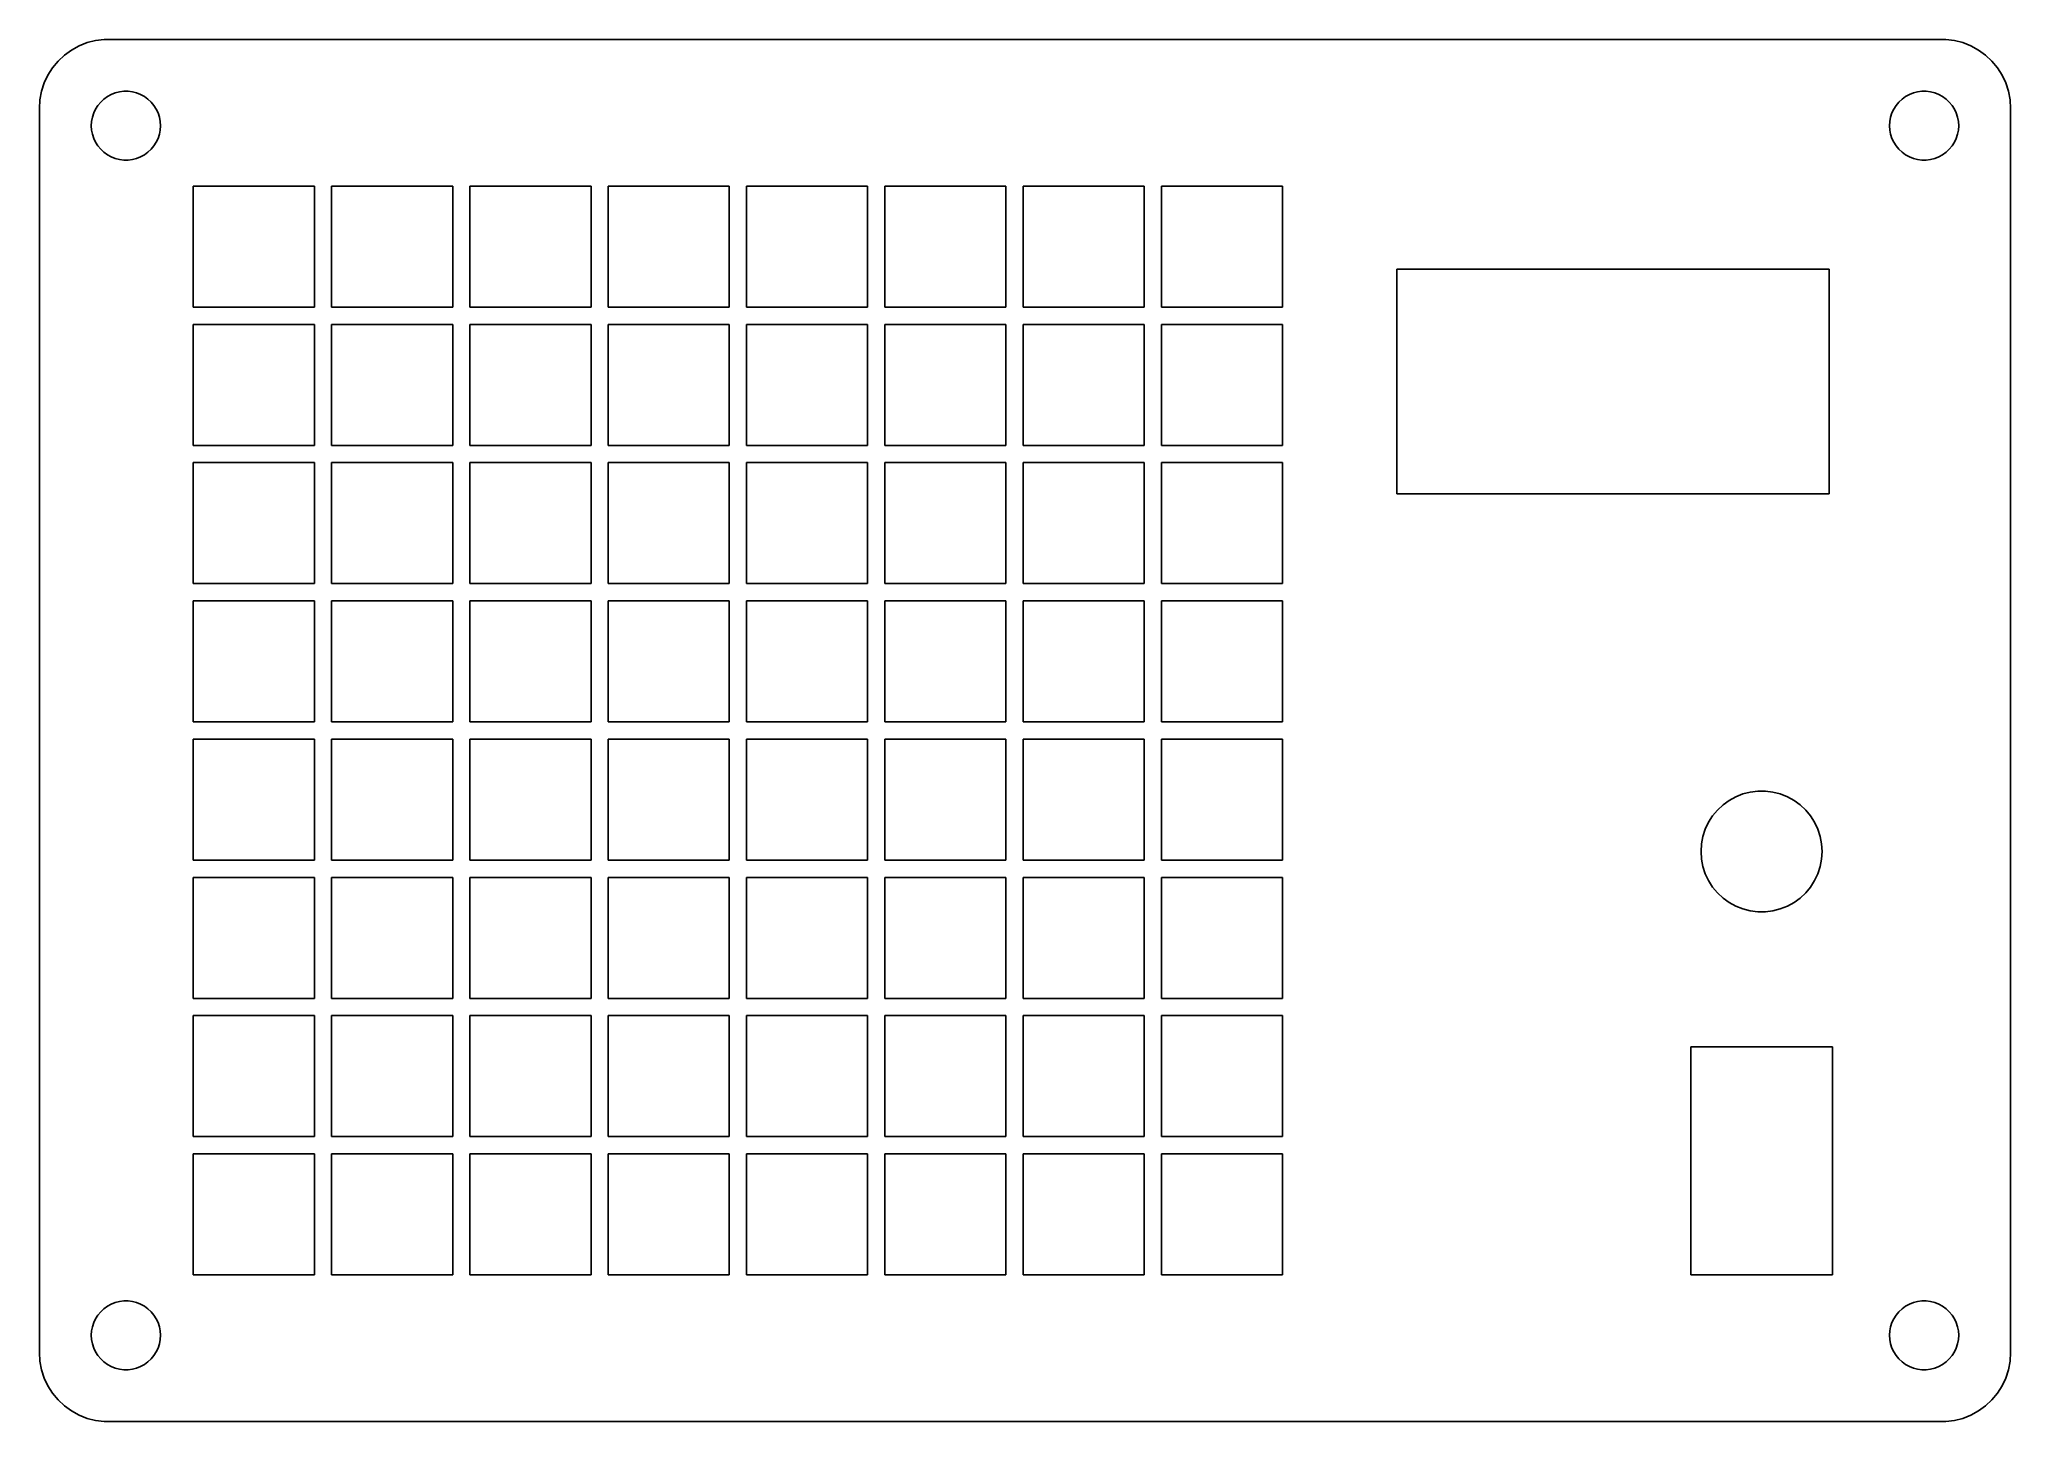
# Model space of a CAD drawing. Header units: metres. Extents: x -57 to 57, y -40 to 40.
import ezdxf

# ---------------------------------------------------------------- set-up
doc = ezdxf.new("R2010")
doc.units = ezdxf.units.M

msp = doc.modelspace()

# ---------------------------------------------------------------- linework, layer by layer
for p, q in [((-53.7495, 39.9291), (-54.2361, 39.8042)), ((-53.2512, 39.9921), (-53.7495, 39.9291)), ((53.2512, 39.9921), (-53.2512, 39.9921)), ((53.7495, 39.9291), (53.2512, 39.9921)), ((54.2361, 39.8042), (53.7495, 39.9291)), ((-55.5497, 39.082), (-55.9159, 38.7382)), ((-55.1433, 39.3773), (-55.5497, 39.082)), ((-54.7031, 39.6193), (-55.1433, 39.3773)), ((-54.2361, 39.8042), (-54.7031, 39.6193)), ((54.7031, 39.6193), (54.2361, 39.8042)), ((55.1433, 39.3773), (54.7031, 39.6193)), ((55.5497, 39.082), (55.1433, 39.3773)), ((55.9159, 38.7382), (55.5497, 39.082)), ((-56.5052, 37.927), (-56.7191, 37.4725)), ((-56.2361, 38.3511), (-56.5052, 37.927)), ((-55.9159, 38.7382), (-56.2361, 38.3511)), ((56.2361, 38.3511), (55.9159, 38.7382)), ((56.5052, 37.927), (56.2361, 38.3511)), ((56.7191, 37.4725), (56.5052, 37.927)), ((-56.9684, 36.5013), (-57, 36)), ((-56.8743, 36.9948), (-56.9684, 36.5013)), ((-56.7191, 37.4725), (-56.8743, 36.9948)), ((-53.4579, 36.3691), (-53.2748, 36.541)), ((-53.2748, 36.541), (-53.0716, 36.6886)), ((-53.0716, 36.6886), (-52.8515, 36.8096)), ((-52.8515, 36.8096), (-52.618, 36.9021)), ((-52.618, 36.9021), (-52.3748, 36.9646)), ((-52.3748, 36.9646), (-52.1256, 36.996)), ((-52.1256, 36.996), (-51.8744, 36.996)), ((-51.8744, 36.996), (-51.6252, 36.9646)), ((-51.6252, 36.9646), (-51.382, 36.9021)), ((-51.382, 36.9021), (-51.1484, 36.8096)), ((-51.1484, 36.8096), (-50.9283, 36.6886)), ((-50.9283, 36.6886), (-50.7251, 36.541)), ((-50.7251, 36.541), (-50.5421, 36.3691)), ((50.5421, 36.3691), (50.7251, 36.541)), ((50.7251, 36.541), (50.9283, 36.6886)), ((50.9283, 36.6886), (51.1484, 36.8096)), ((51.1484, 36.8096), (51.382, 36.9021)), ((51.382, 36.9021), (51.6252, 36.9646)), ((51.6252, 36.9646), (51.8744, 36.996)), ((51.8744, 36.996), (52.1256, 36.996)), ((52.1256, 36.996), (52.3748, 36.9646)), ((52.3748, 36.9646), (52.618, 36.9021)), ((52.618, 36.9021), (52.8515, 36.8096)), ((52.8515, 36.8096), (53.0716, 36.6886)), ((53.0716, 36.6886), (53.2748, 36.541)), ((53.2748, 36.541), (53.4579, 36.3691)), ((56.8743, 36.9948), (56.7191, 37.4725)), ((56.9684, 36.5013), (56.8743, 36.9948)), ((57, 36), (56.9684, 36.5013)), ((-57, 36), (-57, -36)), ((-53.9842, 35.2507), (-53.9372, 35.4974)), ((-53.9372, 35.4974), (-53.8595, 35.7362)), ((-53.8595, 35.7362), (-53.7526, 35.9635)), ((-53.7526, 35.9635), (-53.618, 36.1756)), ((-53.618, 36.1756), (-53.4579, 36.3691)), ((-50.5421, 36.3691), (-50.382, 36.1756)), ((-50.382, 36.1756), (-50.2474, 35.9635)), ((-50.2474, 35.9635), (-50.1404, 35.7362)), ((-50.1404, 35.7362), (-50.0628, 35.4974)), ((-50.0628, 35.4974), (-50.0158, 35.2507)), ((50.0158, 35.2507), (50.0628, 35.4974)), ((50.0628, 35.4974), (50.1404, 35.7362)), ((50.1404, 35.7362), (50.2474, 35.9635)), ((50.2474, 35.9635), (50.382, 36.1756)), ((50.382, 36.1756), (50.5421, 36.3691)), ((53.4579, 36.3691), (53.618, 36.1756)), ((53.618, 36.1756), (53.7526, 35.9635)), ((53.7526, 35.9635), (53.8595, 35.7362)), ((53.8595, 35.7362), (53.9372, 35.4974)), ((53.9372, 35.4974), (53.9842, 35.2507)), ((57, -36), (57, 36)), ((-54, 35), (-53.9842, 35.2507)), ((-53.9842, 34.7493), (-54, 35)), ((-53.9372, 34.5026), (-53.9842, 34.7493)), ((-53.8595, 34.2637), (-53.9372, 34.5026)), ((-53.7526, 34.0365), (-53.8595, 34.2637)), ((-50.1404, 34.2637), (-50.2474, 34.0365)), ((-50.0628, 34.5026), (-50.1404, 34.2637)), ((-50.0158, 34.7493), (-50.0628, 34.5026)), ((-50.0158, 35.2507), (-50, 35)), ((-50, 35), (-50.0158, 34.7493)), ((50, 35), (50.0158, 35.2507)), ((50.0158, 34.7493), (50, 35)), ((50.0628, 34.5026), (50.0158, 34.7493)), ((50.1404, 34.2637), (50.0628, 34.5026)), ((50.2474, 34.0365), (50.1404, 34.2637)), ((53.8595, 34.2637), (53.7526, 34.0365)), ((53.9372, 34.5026), (53.8595, 34.2637)), ((53.9842, 34.7493), (53.9372, 34.5026)), ((53.9842, 35.2507), (54, 35)), ((54, 35), (53.9842, 34.7493)), ((-53.618, 33.8244), (-53.7526, 34.0365)), ((-53.4579, 33.6309), (-53.618, 33.8244)), ((-53.2748, 33.459), (-53.4579, 33.6309)), ((-53.0716, 33.3113), (-53.2748, 33.459)), ((-52.8515, 33.1903), (-53.0716, 33.3113)), ((-52.618, 33.0979), (-52.8515, 33.1903)), ((-52.3748, 33.0354), (-52.618, 33.0979)), ((-51.382, 33.0979), (-51.6252, 33.0354)), ((-51.1484, 33.1903), (-51.382, 33.0979)), ((-50.9283, 33.3113), (-51.1484, 33.1903)), ((-50.7251, 33.459), (-50.9283, 33.3113)), ((-50.5421, 33.6309), (-50.7251, 33.459)), ((-50.382, 33.8244), (-50.5421, 33.6309)), ((-50.2474, 34.0365), (-50.382, 33.8244)), ((50.382, 33.8244), (50.2474, 34.0365)), ((50.5421, 33.6309), (50.382, 33.8244)), ((50.7251, 33.459), (50.5421, 33.6309)), ((50.9283, 33.3113), (50.7251, 33.459)), ((51.1484, 33.1903), (50.9283, 33.3113)), ((51.382, 33.0979), (51.1484, 33.1903)), ((51.6252, 33.0354), (51.382, 33.0979)), ((52.618, 33.0979), (52.3748, 33.0354)), ((52.8515, 33.1903), (52.618, 33.0979)), ((53.0716, 33.3113), (52.8515, 33.1903)), ((53.2748, 33.459), (53.0716, 33.3113)), ((53.4579, 33.6309), (53.2748, 33.459)), ((53.618, 33.8244), (53.4579, 33.6309)), ((53.7526, 34.0365), (53.618, 33.8244)), ((-52.1256, 33.0039), (-52.3748, 33.0354)), ((-51.8744, 33.0039), (-52.1256, 33.0039)), ((-51.6252, 33.0354), (-51.8744, 33.0039)), ((51.8744, 33.0039), (51.6252, 33.0354)), ((52.1256, 33.0039), (51.8744, 33.0039)), ((52.3748, 33.0354), (52.1256, 33.0039)), ((-48.1, 24.5), (-48.1, 31.5)), ((-48.1, 31.5), (-41.1, 31.5)), ((-41.1, 31.5), (-41.1, 24.5)), ((-40.1, 24.5), (-40.1, 31.5)), ((-40.1, 31.5), (-33.1, 31.5)), ((-33.1, 31.5), (-33.1, 24.5)), ((-32.1, 24.5), (-32.1, 31.5)), ((-32.1, 31.5), (-25.1, 31.5)), ((-25.1, 31.5), (-25.1, 24.5)), ((-24.1, 24.5), (-24.1, 31.5)), ((-24.1, 31.5), (-17.1, 31.5)), ((-17.1, 31.5), (-17.1, 24.5)), ((-16.1, 24.5), (-16.1, 31.5)), ((-16.1, 31.5), (-9.09999, 31.5)), ((-9.09999, 31.5), (-9.09999, 24.5)), ((-8.09999, 24.5), (-8.09999, 31.5)), ((-8.09999, 31.5), (-1.09999, 31.5)), ((-1.09999, 31.5), (-1.09999, 24.5)), ((-0.09999, 24.5), (-0.09999, 31.5)), ((-0.09999, 31.5), (6.89999, 31.5)), ((6.89999, 31.5), (6.89999, 24.5)), ((7.89999, 24.5), (7.89999, 31.5)), ((7.89999, 31.5), (14.9, 31.5)), ((14.9, 31.5), (14.9, 24.5)), ((21.5, 13.7), (21.5, 26.7)), ((21.5, 26.7), (46.5, 26.7)), ((46.5, 26.7), (46.5, 13.7)), ((-41.1, 24.5), (-48.1, 24.5)), ((-33.1, 24.5), (-40.1, 24.5)), ((-25.1, 24.5), (-32.1, 24.5)), ((-17.1, 24.5), (-24.1, 24.5)), ((-9.09999, 24.5), (-16.1, 24.5)), ((-1.09999, 24.5), (-8.09999, 24.5)), ((6.89999, 24.5), (-0.09999, 24.5)), ((14.9, 24.5), (7.89999, 24.5)), ((-48.1, 16.5), (-48.1, 23.5)), ((-48.1, 23.5), (-41.1, 23.5)), ((-41.1, 23.5), (-41.1, 16.5)), ((-40.1, 16.5), (-40.1, 23.5)), ((-40.1, 23.5), (-33.1, 23.5)), ((-33.1, 23.5), (-33.1, 16.5)), ((-32.1, 16.5), (-32.1, 23.5)), ((-32.1, 23.5), (-25.1, 23.5)), ((-25.1, 23.5), (-25.1, 16.5)), ((-24.1, 16.5), (-24.1, 23.5)), ((-24.1, 23.5), (-17.1, 23.5)), ((-17.1, 23.5), (-17.1, 16.5)), ((-16.1, 16.5), (-16.1, 23.5)), ((-16.1, 23.5), (-9.09999, 23.5)), ((-9.09999, 23.5), (-9.09999, 16.5)), ((-8.09999, 16.5), (-8.09999, 23.5)), ((-8.09999, 23.5), (-1.09999, 23.5)), ((-1.09999, 23.5), (-1.09999, 16.5)), ((-0.09999, 16.5), (-0.09999, 23.5)), ((-0.09999, 23.5), (6.89999, 23.5)), ((6.89999, 23.5), (6.89999, 16.5)), ((7.89999, 16.5), (7.89999, 23.5)), ((7.89999, 23.5), (14.9, 23.5)), ((14.9, 23.5), (14.9, 16.5)), ((-41.1, 16.5), (-48.1, 16.5)), ((-33.1, 16.5), (-40.1, 16.5)), ((-25.1, 16.5), (-32.1, 16.5)), ((-17.1, 16.5), (-24.1, 16.5)), ((-9.09999, 16.5), (-16.1, 16.5)), ((-1.09999, 16.5), (-8.09999, 16.5)), ((6.89999, 16.5), (-0.09999, 16.5)), ((14.9, 16.5), (7.89999, 16.5)), ((-48.1, 8.5), (-48.1, 15.5)), ((-48.1, 15.5), (-41.1, 15.5)), ((-41.1, 15.5), (-41.1, 8.5)), ((-40.1, 8.5), (-40.1, 15.5)), ((-40.1, 15.5), (-33.1, 15.5)), ((-33.1, 15.5), (-33.1, 8.5)), ((-32.1, 8.5), (-32.1, 15.5)), ((-32.1, 15.5), (-25.1, 15.5)), ((-25.1, 15.5), (-25.1, 8.5)), ((-24.1, 8.5), (-24.1, 15.5)), ((-24.1, 15.5), (-17.1, 15.5)), ((-17.1, 15.5), (-17.1, 8.5)), ((-16.1, 8.5), (-16.1, 15.5)), ((-16.1, 15.5), (-9.09999, 15.5)), ((-9.09999, 15.5), (-9.09999, 8.5)), ((-8.09999, 8.5), (-8.09999, 15.5)), ((-8.09999, 15.5), (-1.09999, 15.5)), ((-1.09999, 15.5), (-1.09999, 8.5)), ((-0.09999, 8.5), (-0.09999, 15.5)), ((-0.09999, 15.5), (6.89999, 15.5)), ((6.89999, 15.5), (6.89999, 8.5)), ((7.89999, 8.5), (7.89999, 15.5)), ((7.89999, 15.5), (14.9, 15.5)), ((14.9, 15.5), (14.9, 8.5)), ((46.5, 13.7), (21.5, 13.7)), ((-41.1, 8.5), (-48.1, 8.5)), ((-33.1, 8.5), (-40.1, 8.5)), ((-25.1, 8.5), (-32.1, 8.5)), ((-17.1, 8.5), (-24.1, 8.5)), ((-9.09999, 8.5), (-16.1, 8.5)), ((-1.09999, 8.5), (-8.09999, 8.5)), ((6.89999, 8.5), (-0.09999, 8.5)), ((14.9, 8.5), (7.89999, 8.5)), ((-48.1, 0.5), (-48.1, 7.5)), ((-48.1, 7.5), (-41.1, 7.5)), ((-41.1, 7.5), (-41.1, 0.5)), ((-40.1, 0.5), (-40.1, 7.5)), ((-40.1, 7.5), (-33.1, 7.5)), ((-33.1, 7.5), (-33.1, 0.5)), ((-32.1, 0.5), (-32.1, 7.5)), ((-32.1, 7.5), (-25.1, 7.5)), ((-25.1, 7.5), (-25.1, 0.5)), ((-24.1, 0.5), (-24.1, 7.5)), ((-24.1, 7.5), (-17.1, 7.5)), ((-17.1, 7.5), (-17.1, 0.5)), ((-16.1, 0.5), (-16.1, 7.5)), ((-16.1, 7.5), (-9.09999, 7.5)), ((-9.09999, 7.5), (-9.09999, 0.5)), ((-8.09999, 0.5), (-8.09999, 7.5)), ((-8.09999, 7.5), (-1.09999, 7.5)), ((-1.09999, 7.5), (-1.09999, 0.5)), ((-0.09999, 0.5), (-0.09999, 7.5)), ((-0.09999, 7.5), (6.89999, 7.5)), ((6.89999, 7.5), (6.89999, 0.5)), ((7.89999, 0.5), (7.89999, 7.5)), ((7.89999, 7.5), (14.9, 7.5)), ((14.9, 7.5), (14.9, 0.5)), ((-41.1, 0.5), (-48.1, 0.5)), ((-33.1, 0.5), (-40.1, 0.5)), ((-25.1, 0.5), (-32.1, 0.5)), ((-17.1, 0.5), (-24.1, 0.5)), ((-9.09999, 0.5), (-16.1, 0.5)), ((-1.09999, 0.5), (-8.09999, 0.5)), ((6.89999, 0.5), (-0.09999, 0.5)), ((14.9, 0.5), (7.89999, 0.5)), ((-48.1, -7.5), (-48.1, -0.5)), ((-48.1, -0.5), (-41.1, -0.5)), ((-41.1, -0.5), (-41.1, -7.5)), ((-40.1, -7.5), (-40.1, -0.5)), ((-40.1, -0.5), (-33.1, -0.5)), ((-33.1, -0.5), (-33.1, -7.5)), ((-32.1, -7.5), (-32.1, -0.5)), ((-32.1, -0.5), (-25.1, -0.5)), ((-25.1, -0.5), (-25.1, -7.5)), ((-24.1, -7.5), (-24.1, -0.5)), ((-24.1, -0.5), (-17.1, -0.5)), ((-17.1, -0.5), (-17.1, -7.5)), ((-16.1, -7.5), (-16.1, -0.5)), ((-16.1, -0.5), (-9.09999, -0.5)), ((-9.09999, -0.5), (-9.09999, -7.5)), ((-8.09999, -7.5), (-8.09999, -0.5)), ((-8.09999, -0.5), (-1.09999, -0.5)), ((-1.09999, -0.5), (-1.09999, -7.5)), ((-0.09999, -7.5), (-0.09999, -0.5)), ((-0.09999, -0.5), (6.89999, -0.5)), ((6.89999, -0.5), (6.89999, -7.5)), ((7.89999, -7.5), (7.89999, -0.5)), ((7.89999, -0.5), (14.9, -0.5)), ((14.9, -0.5), (14.9, -7.5)), ((40.0486, -4.60408), (40.369, -4.30319)), ((40.369, -4.30319), (40.7246, -4.04485)), ((40.7246, -4.04485), (41.1098, -3.8331)), ((41.1098, -3.8331), (41.5184, -3.6713)), ((41.5184, -3.6713), (41.9442, -3.56198)), ((41.9442, -3.56198), (42.3802, -3.5069)), ((42.3802, -3.5069), (42.8198, -3.5069)), ((42.8198, -3.5069), (43.2558, -3.56198)), ((43.2558, -3.56198), (43.6815, -3.6713)), ((43.6815, -3.6713), (44.0902, -3.8331)), ((44.0902, -3.8331), (44.4754, -4.04485)), ((44.4754, -4.04485), (44.831, -4.30319)), ((44.831, -4.30319), (45.1514, -4.60408)), ((39.3458, -5.71156), (39.5329, -5.31386)), ((39.5329, -5.31386), (39.7684, -4.94275)), ((39.7684, -4.94275), (40.0486, -4.60408)), ((45.1514, -4.60408), (45.4315, -4.94275)), ((45.4315, -4.94275), (45.6671, -5.31386)), ((45.6671, -5.31386), (45.8542, -5.71156)), ((39.1, -7), (39.1276, -6.56133)), ((39.1276, -6.56133), (39.2099, -6.12958)), ((39.2099, -6.12958), (39.3458, -5.71156)), ((45.8542, -5.71156), (45.99, -6.12958)), ((45.99, -6.12958), (46.0724, -6.56133)), ((46.0724, -6.56133), (46.1, -7)), ((-41.1, -7.5), (-48.1, -7.5)), ((-33.1, -7.5), (-40.1, -7.5)), ((-25.1, -7.5), (-32.1, -7.5)), ((-17.1, -7.5), (-24.1, -7.5)), ((-9.09999, -7.5), (-16.1, -7.5)), ((-1.09999, -7.5), (-8.09999, -7.5)), ((6.89999, -7.5), (-0.09999, -7.5)), ((14.9, -7.5), (7.89999, -7.5)), ((39.1276, -7.43866), (39.1, -7)), ((39.2099, -7.87041), (39.1276, -7.43866)), ((39.3458, -8.28842), (39.2099, -7.87041)), ((45.99, -7.87041), (45.8542, -8.28842)), ((46.0724, -7.43866), (45.99, -7.87041)), ((46.1, -7), (46.0724, -7.43866)), ((-48.1, -15.5), (-48.1, -8.5)), ((-48.1, -8.5), (-41.1, -8.5)), ((-41.1, -8.5), (-41.1, -15.5)), ((-40.1, -15.5), (-40.1, -8.5)), ((-40.1, -8.5), (-33.1, -8.5)), ((-33.1, -8.5), (-33.1, -15.5)), ((-32.1, -15.5), (-32.1, -8.5)), ((-32.1, -8.5), (-25.1, -8.5)), ((-25.1, -8.5), (-25.1, -15.5)), ((-24.1, -15.5), (-24.1, -8.5)), ((-24.1, -8.5), (-17.1, -8.5)), ((-17.1, -8.5), (-17.1, -15.5)), ((-16.1, -15.5), (-16.1, -8.5)), ((-16.1, -8.5), (-9.09999, -8.5)), ((-9.09999, -8.5), (-9.09999, -15.5)), ((-8.09999, -15.5), (-8.09999, -8.5)), ((-8.09999, -8.5), (-1.09999, -8.5)), ((-1.09999, -8.5), (-1.09999, -15.5)), ((-0.09999, -15.5), (-0.09999, -8.5)), ((-0.09999, -8.5), (6.89999, -8.5)), ((6.89999, -8.5), (6.89999, -15.5)), ((7.89999, -15.5), (7.89999, -8.5)), ((7.89999, -8.5), (14.9, -8.5)), ((14.9, -8.5), (14.9, -15.5)), ((39.5329, -8.68613), (39.3458, -8.28842)), ((39.7684, -9.05724), (39.5329, -8.68613)), ((40.0486, -9.3959), (39.7684, -9.05724)), ((45.4315, -9.05724), (45.1514, -9.3959)), ((45.6671, -8.68613), (45.4315, -9.05724)), ((45.8542, -8.28842), (45.6671, -8.68613)), ((40.369, -9.69679), (40.0486, -9.3959)), ((40.7246, -9.95514), (40.369, -9.69679)), ((41.1098, -10.1669), (40.7246, -9.95514)), ((41.5184, -10.3287), (41.1098, -10.1669)), ((44.0902, -10.1669), (43.6815, -10.3287)), ((44.4754, -9.95514), (44.0902, -10.1669)), ((44.831, -9.69679), (44.4754, -9.95514)), ((45.1514, -9.3959), (44.831, -9.69679)), ((41.9442, -10.438), (41.5184, -10.3287)), ((42.3802, -10.4931), (41.9442, -10.438)), ((42.8198, -10.4931), (42.3802, -10.4931)), ((43.2558, -10.438), (42.8198, -10.4931)), ((43.6815, -10.3287), (43.2558, -10.438)), ((-41.1, -15.5), (-48.1, -15.5)), ((-33.1, -15.5), (-40.1, -15.5)), ((-25.1, -15.5), (-32.1, -15.5)), ((-17.1, -15.5), (-24.1, -15.5)), ((-9.09999, -15.5), (-16.1, -15.5)), ((-1.09999, -15.5), (-8.09999, -15.5)), ((6.89999, -15.5), (-0.09999, -15.5)), ((14.9, -15.5), (7.89999, -15.5)), ((-48.1, -23.5), (-48.1, -16.5)), ((-48.1, -16.5), (-41.1, -16.5)), ((-41.1, -16.5), (-41.1, -23.5)), ((-40.1, -23.5), (-40.1, -16.5)), ((-40.1, -16.5), (-33.1, -16.5)), ((-33.1, -16.5), (-33.1, -23.5)), ((-32.1, -23.5), (-32.1, -16.5)), ((-32.1, -16.5), (-25.1, -16.5)), ((-25.1, -16.5), (-25.1, -23.5)), ((-24.1, -23.5), (-24.1, -16.5)), ((-24.1, -16.5), (-17.1, -16.5)), ((-17.1, -16.5), (-17.1, -23.5)), ((-16.1, -23.5), (-16.1, -16.5)), ((-16.1, -16.5), (-9.09999, -16.5)), ((-9.09999, -16.5), (-9.09999, -23.5)), ((-8.09999, -23.5), (-8.09999, -16.5)), ((-8.09999, -16.5), (-1.09999, -16.5)), ((-1.09999, -16.5), (-1.09999, -23.5)), ((-0.09999, -23.5), (-0.09999, -16.5)), ((-0.09999, -16.5), (6.89999, -16.5)), ((6.89999, -16.5), (6.89999, -23.5)), ((7.89999, -23.5), (7.89999, -16.5)), ((7.89999, -16.5), (14.9, -16.5)), ((14.9, -16.5), (14.9, -23.5)), ((38.5, -31.5), (38.5, -18.3)), ((38.5, -18.3), (46.7, -18.3)), ((46.7, -18.3), (46.7, -31.5)), ((-41.1, -23.5), (-48.1, -23.5)), ((-33.1, -23.5), (-40.1, -23.5)), ((-25.1, -23.5), (-32.1, -23.5)), ((-17.1, -23.5), (-24.1, -23.5)), ((-9.09999, -23.5), (-16.1, -23.5)), ((-1.09999, -23.5), (-8.09999, -23.5)), ((6.89999, -23.5), (-0.09999, -23.5)), ((14.9, -23.5), (7.89999, -23.5)), ((-48.1, -31.5), (-48.1, -24.5)), ((-48.1, -24.5), (-41.1, -24.5)), ((-41.1, -24.5), (-41.1, -31.5)), ((-40.1, -31.5), (-40.1, -24.5)), ((-40.1, -24.5), (-33.1, -24.5)), ((-33.1, -24.5), (-33.1, -31.5)), ((-32.1, -31.5), (-32.1, -24.5)), ((-32.1, -24.5), (-25.1, -24.5)), ((-25.1, -24.5), (-25.1, -31.5)), ((-24.1, -31.5), (-24.1, -24.5)), ((-24.1, -24.5), (-17.1, -24.5)), ((-17.1, -24.5), (-17.1, -31.5)), ((-16.1, -31.5), (-16.1, -24.5)), ((-16.1, -24.5), (-9.09999, -24.5)), ((-9.09999, -24.5), (-9.09999, -31.5)), ((-8.09999, -31.5), (-8.09999, -24.5)), ((-8.09999, -24.5), (-1.09999, -24.5)), ((-1.09999, -24.5), (-1.09999, -31.5)), ((-0.09999, -31.5), (-0.09999, -24.5)), ((-0.09999, -24.5), (6.89999, -24.5)), ((6.89999, -24.5), (6.89999, -31.5)), ((7.89999, -31.5), (7.89999, -24.5)), ((7.89999, -24.5), (14.9, -24.5)), ((14.9, -24.5), (14.9, -31.5)), ((-41.1, -31.5), (-48.1, -31.5)), ((-33.1, -31.5), (-40.1, -31.5)), ((-25.1, -31.5), (-32.1, -31.5)), ((-17.1, -31.5), (-24.1, -31.5)), ((-9.09999, -31.5), (-16.1, -31.5)), ((-1.09999, -31.5), (-8.09999, -31.5)), ((6.89999, -31.5), (-0.09999, -31.5)), ((14.9, -31.5), (7.89999, -31.5)), ((46.7, -31.5), (38.5, -31.5)), ((-52.618, -33.0979), (-52.3748, -33.0354)), ((-52.3748, -33.0354), (-52.1256, -33.0039)), ((-52.1256, -33.0039), (-51.8744, -33.0039)), ((-51.8744, -33.0039), (-51.6252, -33.0354)), ((-51.6252, -33.0354), (-51.382, -33.0979)), ((51.382, -33.0979), (51.6252, -33.0354)), ((51.6252, -33.0354), (51.8744, -33.0039)), ((51.8744, -33.0039), (52.1256, -33.0039)), ((52.1256, -33.0039), (52.3748, -33.0354)), ((52.3748, -33.0354), (52.618, -33.0979)), ((-53.8595, -34.2637), (-53.7526, -34.0365)), ((-53.7526, -34.0365), (-53.618, -33.8244)), ((-53.618, -33.8244), (-53.4579, -33.6309)), ((-53.4579, -33.6309), (-53.2748, -33.459)), ((-53.2748, -33.459), (-53.0716, -33.3113)), ((-53.0716, -33.3113), (-52.8515, -33.1903)), ((-52.8515, -33.1903), (-52.618, -33.0979)), ((-51.382, -33.0979), (-51.1484, -33.1903)), ((-51.1484, -33.1903), (-50.9283, -33.3113)), ((-50.9283, -33.3113), (-50.7251, -33.459)), ((-50.7251, -33.459), (-50.5421, -33.6309)), ((-50.5421, -33.6309), (-50.382, -33.8244)), ((-50.382, -33.8244), (-50.2474, -34.0365)), ((-50.2474, -34.0365), (-50.1404, -34.2637)), ((50.1404, -34.2637), (50.2474, -34.0365)), ((50.2474, -34.0365), (50.382, -33.8244)), ((50.382, -33.8244), (50.5421, -33.6309)), ((50.5421, -33.6309), (50.7251, -33.459)), ((50.7251, -33.459), (50.9283, -33.3113)), ((50.9283, -33.3113), (51.1484, -33.1903)), ((51.1484, -33.1903), (51.382, -33.0979)), ((52.618, -33.0979), (52.8515, -33.1903)), ((52.8515, -33.1903), (53.0716, -33.3113)), ((53.0716, -33.3113), (53.2748, -33.459)), ((53.2748, -33.459), (53.4579, -33.6309)), ((53.4579, -33.6309), (53.618, -33.8244)), ((53.618, -33.8244), (53.7526, -34.0365)), ((53.7526, -34.0365), (53.8595, -34.2637)), ((-54, -35), (-53.9842, -34.7493)), ((-53.9842, -35.2507), (-54, -35)), ((-53.9842, -34.7493), (-53.9372, -34.5026)), ((-53.9372, -35.4974), (-53.9842, -35.2507)), ((-53.9372, -34.5026), (-53.8595, -34.2637)), ((-50.1404, -34.2637), (-50.0628, -34.5026)), ((-50.0628, -34.5026), (-50.0158, -34.7493)), ((-50.0158, -35.2507), (-50.0628, -35.4974)), ((-50.0158, -34.7493), (-50, -35)), ((-50, -35), (-50.0158, -35.2507)), ((50, -35), (50.0158, -34.7493)), ((50.0158, -35.2507), (50, -35)), ((50.0158, -34.7493), (50.0628, -34.5026)), ((50.0628, -35.4974), (50.0158, -35.2507)), ((50.0628, -34.5026), (50.1404, -34.2637)), ((53.8595, -34.2637), (53.9372, -34.5026)), ((53.9372, -34.5026), (53.9842, -34.7493)), ((53.9842, -35.2507), (53.9372, -35.4974)), ((53.9842, -34.7493), (54, -35)), ((54, -35), (53.9842, -35.2507)), ((-57, -36), (-56.9684, -36.5013)), ((-53.8595, -35.7362), (-53.9372, -35.4974)), ((-53.7526, -35.9635), (-53.8595, -35.7362)), ((-53.618, -36.1756), (-53.7526, -35.9635)), ((-53.4579, -36.3691), (-53.618, -36.1756)), ((-53.2748, -36.541), (-53.4579, -36.3691)), ((-50.5421, -36.3691), (-50.7251, -36.541)), ((-50.382, -36.1756), (-50.5421, -36.3691)), ((-50.2474, -35.9635), (-50.382, -36.1756)), ((-50.1404, -35.7362), (-50.2474, -35.9635)), ((-50.0628, -35.4974), (-50.1404, -35.7362)), ((50.1404, -35.7362), (50.0628, -35.4974)), ((50.2474, -35.9635), (50.1404, -35.7362)), ((50.382, -36.1756), (50.2474, -35.9635)), ((50.5421, -36.3691), (50.382, -36.1756)), ((50.7251, -36.541), (50.5421, -36.3691)), ((53.4579, -36.3691), (53.2748, -36.541)), ((53.618, -36.1756), (53.4579, -36.3691)), ((53.7526, -35.9635), (53.618, -36.1756)), ((53.8595, -35.7362), (53.7526, -35.9635)), ((53.9372, -35.4974), (53.8595, -35.7362)), ((56.9684, -36.5013), (57, -36)), ((-56.9684, -36.5013), (-56.8743, -36.9948)), ((-56.8743, -36.9948), (-56.7191, -37.4725)), ((-56.7191, -37.4725), (-56.5052, -37.927)), ((-53.0716, -36.6886), (-53.2748, -36.541)), ((-52.8515, -36.8096), (-53.0716, -36.6886)), ((-52.618, -36.9021), (-52.8515, -36.8096)), ((-52.3748, -36.9646), (-52.618, -36.9021)), ((-52.1256, -36.996), (-52.3748, -36.9646)), ((-51.8744, -36.996), (-52.1256, -36.996)), ((-51.6252, -36.9646), (-51.8744, -36.996)), ((-51.382, -36.9021), (-51.6252, -36.9646)), ((-51.1484, -36.8096), (-51.382, -36.9021)), ((-50.9283, -36.6886), (-51.1484, -36.8096)), ((-50.7251, -36.541), (-50.9283, -36.6886)), ((50.9283, -36.6886), (50.7251, -36.541)), ((51.1484, -36.8096), (50.9283, -36.6886)), ((51.382, -36.9021), (51.1484, -36.8096)), ((51.6252, -36.9646), (51.382, -36.9021)), ((51.8744, -36.996), (51.6252, -36.9646)), ((52.1256, -36.996), (51.8744, -36.996)), ((52.3748, -36.9646), (52.1256, -36.996)), ((52.618, -36.9021), (52.3748, -36.9646)), ((52.8515, -36.8096), (52.618, -36.9021)), ((53.0716, -36.6886), (52.8515, -36.8096)), ((53.2748, -36.541), (53.0716, -36.6886)), ((56.5052, -37.927), (56.7191, -37.4725)), ((56.7191, -37.4725), (56.8743, -36.9948)), ((56.8743, -36.9948), (56.9684, -36.5013)), ((-56.5052, -37.927), (-56.2361, -38.3511)), ((-56.2361, -38.3511), (-55.9159, -38.7382)), ((-55.9159, -38.7382), (-55.5497, -39.082)), ((55.5497, -39.082), (55.9159, -38.7382)), ((55.9159, -38.7382), (56.2361, -38.3511)), ((56.2361, -38.3511), (56.5052, -37.927)), ((-55.5497, -39.082), (-55.1433, -39.3773)), ((-55.1433, -39.3773), (-54.7031, -39.6193)), ((-54.7031, -39.6193), (-54.2361, -39.8042)), ((-54.2361, -39.8042), (-53.7495, -39.9291)), ((53.7495, -39.9291), (54.2361, -39.8042)), ((54.2361, -39.8042), (54.7031, -39.6193)), ((54.7031, -39.6193), (55.1433, -39.3773)), ((55.1433, -39.3773), (55.5497, -39.082)), ((-53.7495, -39.9291), (-53.2512, -39.9921)), ((-53.2512, -39.9921), (53.2512, -39.9921)), ((53.2512, -39.9921), (53.7495, -39.9291))]:
    msp.add_line(p, q)

doc.saveas('drawing.dxf')
